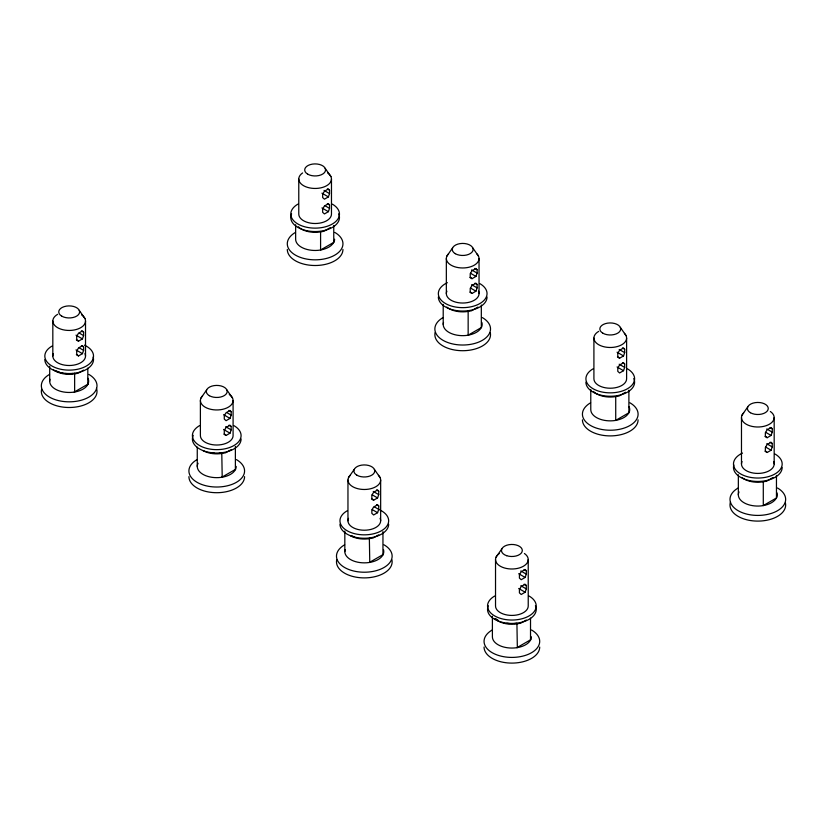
<?xml version="1.0" encoding="UTF-8"?>
<svg xmlns="http://www.w3.org/2000/svg" width="827" height="827" viewBox="0 0 827 827"><rect width="100%" height="100%" fill="white"/><g stroke="black" fill="none" stroke-linecap="round" stroke-linejoin="round"><path stroke-width="1.24" d="M78.513 341.169L76.715 339.556L76.715 336.155L78.513 333.219L82.442 330.945L83.599 332.175L83.599 335.586L82.442 338.894L78.513 341.169L76.353 339.928M78.513 355.93L76.715 354.328L76.715 350.917L78.513 347.981L82.442 345.707L83.599 346.947L83.599 350.348L82.442 353.667L78.513 355.93L76.353 354.69M231.167 415.102L230.009 418.41L226.081 420.685L224.282 419.082L224.282 415.671L226.081 412.735L230.009 410.461L231.167 411.691L231.167 415.102L226.774 412.57M226.081 435.447L224.282 433.844L224.282 430.433L226.081 427.497L230.009 425.223L231.167 426.463L231.167 429.875L230.009 433.183L226.081 435.447L223.921 434.206M329.539 193.59L328.391 196.898L324.453 199.173L322.654 197.56L322.654 194.159L324.453 191.223L328.391 188.949L329.539 190.179L329.539 193.59L324.05 190.417M329.539 208.352L328.391 211.671L324.453 213.935L322.654 212.332L322.654 208.921L324.453 205.985L328.391 203.711L329.539 204.951L329.539 208.352L325.156 205.82M373.639 500.201L371.85 498.598L371.85 495.187L373.639 492.251L377.577 489.977L378.735 491.207L378.735 494.618L377.577 497.926L373.639 500.201L371.488 498.96M378.735 509.391L377.577 512.699L373.639 514.973L371.85 513.36L371.85 509.959L373.639 507.013L377.577 504.749L378.735 505.979L378.735 509.391L374.342 506.848M472.021 278.689L470.222 277.086L470.222 273.675L472.021 270.739L475.959 268.465L477.107 269.695L477.107 273.106L475.959 276.414L472.021 278.689L469.87 277.448M472.021 293.451L470.222 291.848L470.222 288.437L472.021 285.501L475.959 283.227L477.107 284.467L477.107 287.879L475.959 291.187L472.021 293.451L469.87 292.21M526.303 574.134L525.145 577.442L521.206 579.717L519.418 578.114L519.418 574.703L521.206 571.767L525.145 569.493L526.303 570.733L526.303 574.134L520.814 570.971M526.303 588.907L525.145 592.215L521.206 594.489L519.418 592.876L519.418 589.475L521.206 586.529L525.145 584.265L526.303 585.495L526.303 588.907L520.814 585.733M619.588 358.205L617.79 356.602L617.79 353.191L619.588 350.255L623.527 347.981L624.674 349.211L624.674 352.622L623.527 355.93L619.588 358.205L617.438 356.964M624.674 367.395L623.527 370.703L619.588 372.977L617.79 371.364L617.79 367.963L619.588 365.017L623.527 362.753L624.674 363.983L624.674 367.395L619.185 364.221M767.156 437.721L765.357 436.118L765.357 432.707L767.156 429.771L771.095 427.497L772.242 428.737L772.242 432.139L771.095 435.447L767.156 437.721L765.006 436.48M767.156 452.493L765.357 450.88L765.357 447.479L767.156 444.544L771.095 442.269L772.242 443.499L772.242 446.911L771.095 450.219L767.156 452.493L765.006 451.253M200.951 398.087L206.667 389.879M446.9 256.091L452.607 247.883M348.518 477.603L354.235 469.395M496.086 557.119L501.803 548.911M742.036 415.123L747.742 406.915M74.213 392.081L87.993 384.131M198.108 463.265L197.932 463.502A19.476 11.247 0 0 0 214.203 477.561A19.476 11.247 0 0 0 236.222 466.418M221.781 477.272L235.561 469.322M369.349 562.474L383.128 554.524M516.916 647.675L530.696 639.716M83.651 370.124L77.996 373.277L74.213 373.949A19.476 11.247 0 0 1 53.217 369.535M330.407 227.549L323.946 231.281L320.163 231.953A19.476 11.247 0 0 1 298.258 226.722M231.219 449.64L225.564 452.793L221.781 453.475A19.476 11.247 0 0 1 202.966 450.56M477.965 307.065L471.514 310.797L467.731 311.479A19.476 11.247 0 0 1 446.735 307.065M378.787 534.842L373.132 537.984L369.349 538.666A19.476 11.247 0 0 1 350.534 535.762M625.532 392.267L619.082 395.988L615.298 396.671A19.476 11.247 0 0 1 593.393 391.429M526.354 620.033L520.7 623.186L516.916 623.868A19.476 11.247 0 0 1 495.011 618.627M773.1 477.458L766.65 481.19L762.866 481.872A19.476 11.247 0 0 1 741.871 477.458M369.349 538.046L369.772 562.37M770.051 427.466L772.242 428.737M766.753 428.975L772.242 432.139M622.483 347.95L624.674 349.211M765.709 432.345L771.095 435.447M619.185 349.459L624.674 352.622M474.915 268.434L477.107 269.695M617.066 352.209L623.527 355.93M471.617 269.933L477.107 273.106M770.051 442.238L772.242 443.499M327.347 188.918L329.539 190.179M766.753 443.737L772.242 446.911M470.573 273.313L475.959 276.414M622.483 362.712L624.674 363.983M765.709 447.107L771.095 450.219M321.93 193.167L328.391 196.898M474.915 283.196L477.107 284.467M617.066 366.971L623.527 370.703M471.617 284.705L477.107 287.879M327.347 203.68L329.539 204.951M470.573 288.075L475.959 291.187M321.93 207.939L328.391 211.671M524.101 569.462L526.303 570.733M376.533 489.946L378.735 491.207M518.684 573.721L525.145 577.442M373.246 491.455L378.735 494.618M228.965 410.43L231.167 411.691M372.202 494.825L377.577 497.926M524.101 584.224L526.303 585.495M81.397 330.914L83.599 332.175M223.559 414.678L230.009 418.41M79.206 333.054L83.599 335.586M376.533 504.708L378.735 505.979M518.684 588.483L525.145 592.215M75.991 335.162L82.442 338.894M228.965 425.192L231.167 426.463M372.202 509.587L377.577 512.699M225.678 426.701L231.167 429.875M81.397 345.676L83.599 346.947M223.559 429.451L230.009 433.183M79.206 347.816L83.599 350.348M75.991 349.935L82.442 353.667M620.333 327.399L626.049 335.607M472.765 247.883L478.482 256.091M325.197 168.367L330.914 176.575M374.393 469.395L380.1 477.603M226.825 389.879L232.532 398.087M79.258 310.363L84.964 318.571M776.46 475.411L776.46 497.968L763.29 505.576L763.29 481.769M774.175 417.563L774.175 463.988M741.478 417.563L741.478 463.988M738.346 474.77L738.346 494.815M628.892 390.22L628.892 412.766L615.722 420.374L615.722 396.567M626.608 338.047L626.608 378.787A16.344 9.438 0 0 1 610.254 388.225A16.344 9.438 0 0 1 593.91 378.787L593.91 338.047M590.778 389.569L590.778 409.613A19.476 11.247 0 0 0 615.298 420.478C620.57 419.506 626.318 417.48 629.068 412.528A19.476 11.247 0 0 0 629.068 406.708M530.52 618.11L530.52 639.964M528.226 559.559L528.226 605.984A16.344 9.438 0 0 1 511.882 615.422A16.344 9.438 0 0 1 495.528 605.984L495.528 559.559M517.34 647.572L516.916 623.248A19.476 11.247 0 0 1 514.425 623.537M492.396 616.239L492.396 636.811A19.476 11.247 0 0 0 511.882 648.058A19.476 11.247 0 0 0 531.358 636.811M481.324 305.018L481.324 327.575L468.154 335.183L468.154 311.376M479.04 258.531L479.04 293.595M446.342 258.531L446.342 293.595M443.21 304.367L443.21 324.422M382.953 531.627L382.953 554.762M380.658 480.042L380.658 520.783M347.96 480.042L347.96 520.783M344.828 531.048L344.828 551.609M333.757 225.461L333.757 242.373L320.587 249.981L320.587 231.86M331.472 179.014L331.472 214.069A16.344 9.438 0 0 1 315.118 223.507A16.344 9.438 0 0 1 298.774 214.069L298.774 179.014M295.642 224.717L295.642 239.22A19.476 11.247 0 0 0 320.163 250.085C325.435 249.103 331.182 247.087 333.932 242.135A19.476 11.247 0 0 0 334.604 239.22M235.385 446.435L235.385 469.571M233.09 400.526L233.09 435.581A16.344 9.438 0 0 1 216.746 445.019A16.344 9.438 0 0 1 200.392 435.581L200.392 400.526M222.205 477.179L221.781 452.855A19.476 11.247 0 0 1 219.289 453.144M197.26 447.128L197.26 466.418M87.817 368.129L87.817 384.369M85.522 321.01L85.522 356.065M74.637 373.235L74.637 391.977M52.825 321.01L52.825 356.065M49.703 366.227L49.703 381.216M342.947 249.444A27.829 16.064 0 0 1 315.118 265.508A27.829 16.064 0 0 1 287.3 249.444M334.801 232.408A27.829 16.064 0 0 1 334.801 255.13A27.829 16.064 0 0 1 295.446 255.13A27.829 16.064 0 0 1 295.446 232.408M332.34 204.135A24.345 14.059 0 0 1 332.34 224.014A24.345 14.059 0 0 1 297.906 224.014A24.345 14.059 0 0 1 297.906 204.135M338.636 213.842A24.345 14.059 0 0 1 315.118 231.539A24.345 14.059 0 0 1 291.6 213.842M327.647 172.946A16.344 9.438 0 0 1 326.345 185.879A16.344 9.438 0 0 1 303.902 185.879A16.344 9.438 0 0 1 302.599 172.946M244.565 476.641A27.829 16.064 0 0 1 216.746 492.706A27.829 16.064 0 0 1 188.918 476.641M236.419 459.595A27.829 16.064 0 0 1 236.419 482.317A27.829 16.064 0 0 1 197.064 482.317A27.829 16.064 0 0 1 197.064 459.595M214.203 453.144A19.476 11.247 0 0 1 211.702 452.855M233.958 425.647A24.345 14.059 0 0 1 233.958 445.526A24.345 14.059 0 0 1 199.524 445.526A24.345 14.059 0 0 1 199.524 425.647M241.091 438.992A24.345 14.059 0 0 1 213.562 452.927A24.345 14.059 0 0 1 193.229 435.353M229.265 394.458A16.344 9.438 0 0 1 228.634 407.008A16.344 9.438 0 0 1 206.977 408.093A16.344 9.438 0 0 1 202.584 395.813M638.082 419.837A27.829 16.064 0 0 1 610.254 435.901A27.829 16.064 0 0 1 582.435 419.837M629.936 402.801A27.829 16.064 0 0 1 629.936 425.523A27.829 16.064 0 0 1 590.581 425.523A27.829 16.064 0 0 1 590.581 402.801M627.476 368.852A24.345 14.059 0 0 1 627.476 388.731A24.345 14.059 0 0 1 593.042 388.731A24.345 14.059 0 0 1 593.042 368.852M633.771 378.559A24.345 14.059 0 0 1 613.438 396.133A24.345 14.059 0 0 1 585.909 382.198M624.416 333.333A16.344 9.438 0 0 1 619.63 345.779A16.344 9.438 0 0 1 597.735 344.115A16.344 9.438 0 0 1 598.696 331.379M380.1 518.343A16.344 9.438 0 0 1 364.314 530.221A16.344 9.438 0 0 1 348.518 518.343M378.466 475.329A16.344 9.438 0 0 1 364.314 489.481A16.344 9.438 0 0 1 350.152 475.329M529.094 596.04A24.345 14.059 0 0 1 529.094 615.919A24.345 14.059 0 0 1 494.66 615.919A24.345 14.059 0 0 1 494.66 596.04M535.4 605.746A24.345 14.059 0 0 1 511.882 623.444A24.345 14.059 0 0 1 488.364 605.746M509.339 623.537A19.476 11.247 0 0 1 506.837 623.248M498.102 620.333A19.476 11.247 0 0 1 495.921 618.834M539.7 647.034A27.829 16.064 0 0 1 511.882 663.099A27.829 16.064 0 0 1 484.053 647.034M531.554 629.998A27.829 16.064 0 0 1 531.554 652.71A27.829 16.064 0 0 1 492.199 652.71A27.829 16.064 0 0 1 492.199 629.998M524.401 553.49A16.344 9.438 0 0 1 523.098 566.423A16.344 9.438 0 0 1 500.655 566.423A16.344 9.438 0 0 1 499.353 553.49M383.49 549.655A19.476 11.247 0 0 1 364.314 562.856A19.476 11.247 0 0 1 345.128 549.655M354.576 536.93A19.476 11.247 0 0 1 351.465 535.638M391.895 559.734A27.829 16.064 0 0 1 364.314 577.897A27.829 16.064 0 0 1 336.723 559.734M383.986 544.797A27.829 16.064 0 0 1 383.986 567.518A27.829 16.064 0 0 1 344.632 567.518A27.829 16.064 0 0 1 344.632 544.797M490.277 332.547A27.829 16.064 0 0 1 462.686 350.71A27.829 16.064 0 0 1 435.105 332.547M482.368 317.599A27.829 16.064 0 0 1 482.368 340.321A27.829 16.064 0 0 1 443.014 340.321A27.829 16.064 0 0 1 443.014 317.599M443.51 322.468A19.476 11.247 0 0 0 467.731 335.276C473.003 334.304 478.75 332.278 481.5 327.327A19.476 11.247 0 0 0 481.872 322.468M479.908 283.651A24.345 14.059 0 0 1 479.298 303.871A24.345 14.059 0 0 1 444.316 302.816A24.345 14.059 0 0 1 447.366 282.669M487.041 296.996A24.345 14.059 0 0 1 462.686 311.055A24.345 14.059 0 0 1 438.341 296.996M478.482 291.145A16.344 9.438 0 0 1 462.686 303.033A16.344 9.438 0 0 1 446.9 291.145M476.848 253.817A16.344 9.438 0 0 1 462.686 267.969A16.344 9.438 0 0 1 448.534 253.817M379.634 509.856A24.345 14.059 0 0 1 382.684 530.004A24.345 14.059 0 0 1 347.702 531.068A24.345 14.059 0 0 1 347.092 510.848M388.659 524.194A24.345 14.059 0 0 1 364.314 538.253A24.345 14.059 0 0 1 339.959 524.194M785.412 502.94A27.829 16.064 0 0 1 756.912 521.093A27.829 16.064 0 0 1 730.53 501.896M777.504 488.002A27.829 16.064 0 0 1 777.504 510.714A27.829 16.064 0 0 1 738.149 510.714A27.829 16.064 0 0 1 738.149 488.002M739.007 491.9A19.476 11.247 0 0 0 762.866 505.679C768.138 504.697 773.886 502.671 776.636 497.72A19.476 11.247 0 0 0 777.008 492.861M775.044 454.044A24.345 14.059 0 0 1 774.434 474.264A24.345 14.059 0 0 1 739.452 473.209A24.345 14.059 0 0 1 742.501 453.062M782.177 467.389A24.345 14.059 0 0 1 755.702 481.397A24.345 14.059 0 0 1 733.849 464.95M770.34 411.495A16.344 9.438 0 0 1 769.72 424.044A16.344 9.438 0 0 1 748.063 425.14A16.344 9.438 0 0 1 743.669 412.849M773.617 461.538A16.344 9.438 0 0 1 757.821 473.426A16.344 9.438 0 0 1 742.036 461.538M96.47 388.297A27.829 16.064 0 0 1 70.088 407.494A27.829 16.064 0 0 1 41.588 389.341M88.851 374.404A27.829 16.064 0 0 1 88.851 397.125A27.829 16.064 0 0 1 49.496 397.125A27.829 16.064 0 0 1 49.496 374.404M87.993 378.311A19.476 11.247 0 0 1 70.026 392.453A19.476 11.247 0 0 1 49.992 379.262M72.983 373.504A19.476 11.247 0 0 1 70.44 373.69M67.907 373.69A19.476 11.247 0 0 1 65.374 373.504M62.924 373.122A19.476 11.247 0 0 1 60.557 372.553M59.441 372.212A19.476 11.247 0 0 1 56.329 370.93M84.964 353.625A16.344 9.438 0 0 1 69.179 365.503A16.344 9.438 0 0 1 53.383 353.625M81.697 314.942A16.344 9.438 0 0 1 80.043 328.061A16.344 9.438 0 0 1 57.29 327.492A16.344 9.438 0 0 1 57.621 314.332M84.499 345.148A24.345 14.059 0 0 1 87.548 365.296A24.345 14.059 0 0 1 52.566 366.351A24.345 14.059 0 0 1 51.956 346.131M93.151 357.037A24.345 14.059 0 0 1 71.298 373.484A24.345 14.059 0 0 1 44.823 359.476M307.747 174.187A10.431 6.027 0 0 0 325.197 171.489A10.431 6.027 0 0 0 312.42 164.108A10.431 6.027 0 0 0 307.747 174.187M209.365 395.699A10.431 6.027 0 0 0 226.825 393.001A10.431 6.027 0 0 0 214.038 385.62A10.431 6.027 0 0 0 209.365 395.699M602.883 333.219A10.431 6.027 0 0 0 620.333 330.521A10.431 6.027 0 0 0 607.556 323.14A10.431 6.027 0 0 0 602.883 333.219M356.933 475.215A10.431 6.027 0 0 0 374.393 472.517A10.431 6.027 0 0 0 361.606 465.136A10.431 6.027 0 0 0 356.933 475.215M506.662 555.692A10.431 6.027 0 0 0 522.313 550.472A10.431 6.027 0 0 0 506.662 545.262A10.431 6.027 0 0 0 506.662 555.692M455.315 253.703A10.431 6.027 0 0 0 472.765 251.005A10.431 6.027 0 0 0 459.988 243.624A10.431 6.027 0 0 0 455.315 253.703M750.451 412.735A10.431 6.027 0 0 0 767.901 410.037A10.431 6.027 0 0 0 755.123 402.656A10.431 6.027 0 0 0 750.451 412.735M61.798 316.183A10.431 6.027 0 0 0 79.258 313.485A10.431 6.027 0 0 0 66.47 306.104A10.431 6.027 0 0 0 61.798 316.183"/></g></svg>
